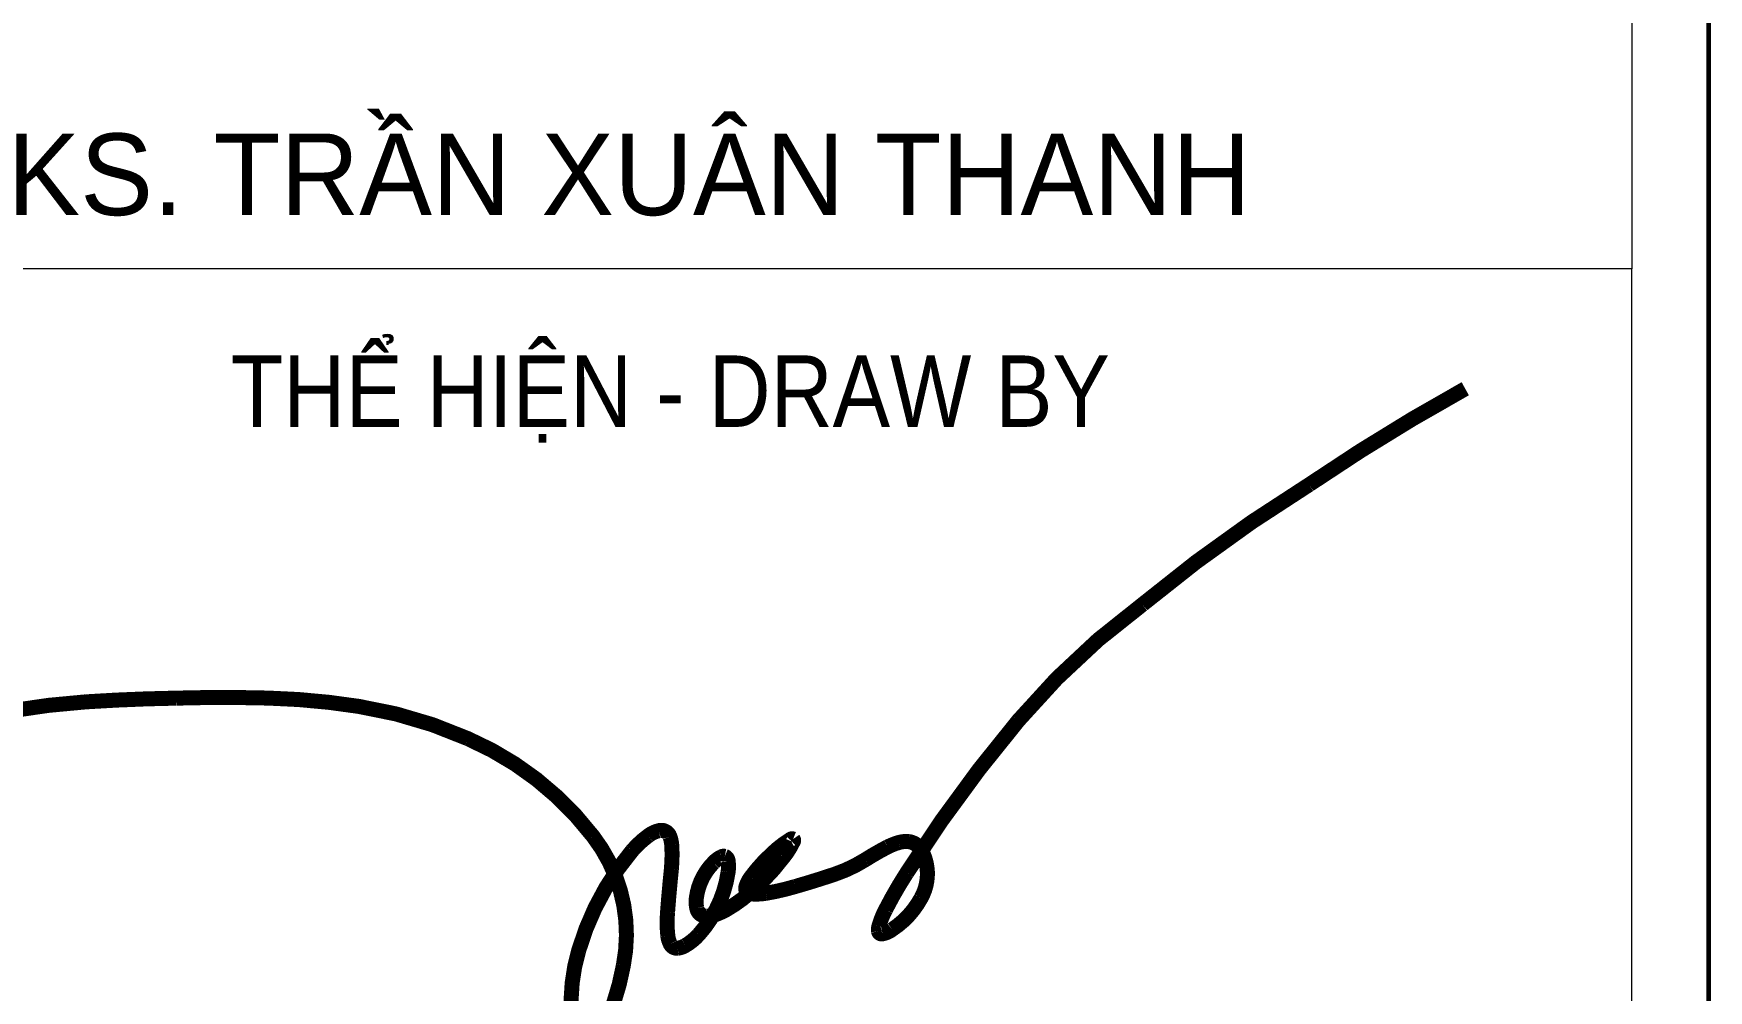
# Model space of a CAD drawing. Header units: millimetres. Extents: x 19378 to 572383, y -1120116 to -527168.
# Drawn here: x 209146 to 211116, y -560227 to -559102 of the extents above; entities that cross this region are included whole.
import ezdxf
from ezdxf.enums import TextEntityAlignment as Align

# ---------------------------------------------------------------- set-up
doc = ezdxf.new("R2010")
doc.units = ezdxf.units.MM
doc.header["$MEASUREMENT"] = 0
doc.layers.add('Khungten_LCDI', color=7, linetype='Continuous')
for name, color, linetype, lineweight in [('LC ISO', 153, 'Continuous', 13), ('LC Net thay', 7, 'Continuous', 25), ('LC Text1', 3, 'Continuous', 20)]:
    doc.layers.add(name, color=color, linetype=linetype, lineweight=lineweight)
doc.styles.add('Khungten', font='VHAVAN.TTF', dxfattribs={"width": 0.9, "height": 5000})
doc.styles.add('Title', font='VHBLACK.TTF', dxfattribs={"width": 0.8})
doc.styles.add('VnAvantH', font='VHAVANB.TTF', dxfattribs={"width": 0.6})

# ---------------------------------------------------------------- blocks, each defined once
blk = doc.blocks.new('Nha o can bo nhan vien Trung doan')
at = {"layer": 'Khungten_LCDI', "color": 5, "lineweight": 25}
blk.add_line((40600, -14650), (40600, 14650), dxfattribs=at)
at = {"layer": 'Khungten_LCDI', "color": 5, "lineweight": 60}
blk.add_lwpolyline([(0, -14650), (0, 14650), (40600, 14650), (40600, -14650)], close=True, dxfattribs=at)
at = {"layer": 'Khungten_LCDI', "color": 9, "lineweight": 15}
for points in [[(36750, -1521.9), (40450, -1521.9), (40450, -3535.5), (36750, -3535.5)], [(36750, -5526.4), (40450, -5526.4), (40450, -3535.5), (36750, -3535.5)]]:
    blk.add_lwpolyline(points, close=True, dxfattribs=at)
at = {"layer": 'LC ISO', "const_width": 29.4}
for points in [[(37202.6, -4416, -0.038343), (37420.5, -4384.3, -0.012299), (37598.3, -4377, -0.014061), (37777.6, -4376.9, -0.032435), (37955.1, -4393.2, -0.065887), (38168.6, -4456.3, -0.127402), (38413.9, -4647.5, -0.217203), (38473.5, -4901.2, -0.056046), (38440.9, -5010.2, -0.054981)], [(38372, -4999.8, -0.089823), (38386, -4871.7, -0.10427), (38490.7, -4676, -0.05658), (38522.4, -4646.7, -0.102761), (38542.6, -4636.9, -0.411767), (38564.8, -4648.5, -0.072182), (38568.3, -4664.4, -0.042063), (38567.7, -4711.6, 0.006515), (38560.1, -4796.7, 0.050846), (38560.7, -4843.3, 0.084642), (38565.4, -4858.7, 0.316888), (38580.1, -4867.1, 0.10557), (38595, -4861.9, 0.079173), (38621.3, -4840.4, 0.148897), (38678.8, -4717.8, 0.074472), (38678.9, -4696.7, 0.295229), (38672.3, -4687, 0.15701), (38666.2, -4687.7, 0.097298), (38649.9, -4699.8, 0.165018), (38616.5, -4769.1, 0.085117), (38617.4, -4788.6, 0.384735), (38637.5, -4804.4, 0.083003), (38654.7, -4801.1, 0.044183), (38675.2, -4791.7, 0.048448), (38721.7, -4758.5, 0.055197), (38787.7, -4688.2, 0.06223), (38805.8, -4659.3, 0.356145), (38806.3, -4653.1, 0.296448), (38800, -4654.4, 0.057996), (38762.4, -4684.2, 0.048541), (38723, -4728.3, 0.086608), (38713.9, -4746.2, 0.314867), (38716.8, -4757.1, 0.149234), (38730.8, -4761, 0.047589), (38752.9, -4759.5, 0.030742), (38810.2, -4746.3, 0.010919), (38887.9, -4722.1, 0.058476), (38947, -4694.1, -0.021304), (38991.3, -4668.6, -0.046344), (39012.9, -4660.1, -0.096698), (39032.5, -4658.2, -0.153723), (39049, -4665.4, -0.103714), (39061.2, -4682.2, -0.235546), (39056.8, -4769, -0.124446), (39000, -4830.6, -0.115248), (38981.2, -4838.9, -0.439421), (38973.6, -4834, -0.101123), (38974.3, -4824.1, -0.053735), (38987.4, -4791.5, -0.025453), (39028.9, -4719.6, -0.033469), (39248, -4420.5, -0.059013), (39490.8, -4193.5, -0.0344), (39817.5, -3958.6, -0.023249), (40123.3, -3770.7)]]:
    blk.add_lwpolyline(points, format="xyb", dxfattribs=at)
at = {"color": 7, "style": 'VnAvantH'}
blk.add_text('ks. TRÇN XU¢N THANH ', height=160, dxfattribs=at).set_placement((38514.7, -3430.5), align=Align.CENTER)
at = {"color": 7, "style": 'Khungten', "width": 0.9}
blk.add_text('thÓ hiÖn - draw by', height=140, dxfattribs=at).set_placement((38565.6, -3845.4), align=Align.CENTER)
at = {"color": 7, "style": 'Khungten', "width": 0.8}
for tag, p in [('REVISION', (39498.8, -10746.3)), ('NGAYHT', (39575.6, -11636.3))]:
    blk.add_attdef(tag, text='', height=200, dxfattribs=at).set_placement(p, align=Align.CENTER)
at = {"layer": 'LC Text1', "style": 'Title', "width": 1.485915}
for tag, p, p2 in [('TENBANVE1', (36912.7, -8885.8), (40339.1, -8885.8)), ('TENBANVE2', (36912.7, -9562.5), (40339.1, -9562.5))]:
    blk.add_attdef(tag, text='', height=250, dxfattribs=at).set_placement(p, p2, align=Align.FIT)
at = {"layer": 'LC Text1', "style": 'Title', "width": 0.7}
blk.add_attdef('SOBANVE', text='', height=250, dxfattribs=at).set_placement((39562, -13896.2), align=Align.CENTER)

msp = doc.modelspace()

# ---------------------------------------------------------------- block references
at = {"layer": 'LC Net thay', "xscale": 0.6, "yscale": 0.6, "zscale": 0.6}
msp.add_blockref('Nha o can bo nhan vien Trung doan', (186755.6, -557257.2), dxfattribs=at)

doc.saveas('drawing.dxf')
